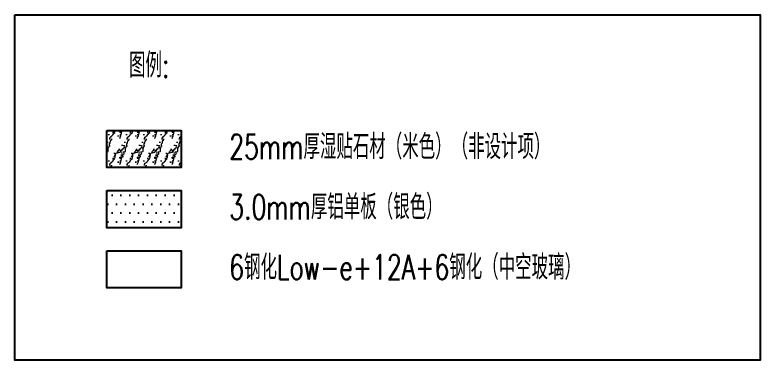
# Model space of a CAD drawing. Extents: x -202236 to 1002404, y -663931 to 1550022.
# Drawn here: x -112850 to -106429, y -341118 to -338141 of the extents above; entities that cross this region are included whole.
import ezdxf
from ezdxf.enums import TextEntityAlignment as Align

# ---------------------------------------------------------------- set-up
doc = ezdxf.new("R2010")
doc.units = 0
doc.layers.add('!ZN1-填充-8', color=8, linetype='Continuous')
doc.layers.add('!ZN1-文字-7', color=7, linetype='Continuous')
doc.layers.add('99立面图例外参$0$99立面图例外参$0$A-WALL-HATCH', color=8, linetype='Continuous', lineweight=13)
doc.styles.add('ZNTextStyle', font='ROMANS.shx', dxfattribs={"width": 0.7, "bigfont": 'CHINESE.shx'})
doc.styles.add('样式 1', font='romans.shx', dxfattribs={"width": 0.7, "bigfont": 'chinese.shx'})

# ---------------------------------------------------------------- blocks, each defined once
blk = doc.blocks.new('20250912161448')
at = {"layer": '!ZN1-填充-8'}
h = blk.add_hatch(dxfattribs=at)
h.set_pattern_fill('DOTS', color=141, scale=1219.047619, style=0)
h.set_pattern_definition([(0, (-180965.045, -34172.94), (38.095238, 76.190476), [0, -76.190476])])
h.paths.add_polyline_path([(791.6, 1461.8), (1431.6, 1461.8), (1431.6, 1141.8), (791.6, 1141.8)])
at = {"layer": '99立面图例外参$0$99立面图例外参$0$A-WALL-HATCH'}
h = blk.add_hatch(dxfattribs=at)
h.set_pattern_fill('大理石', color=256, scale=50)
h.set_pattern_definition([(41.987212, (140128.552, 337608.324), (299.9999956, 225.000005), [4.80487, -1004.216925]), (68.1985905, (140057.123, 337600.824), (150, 450.0000002), [17.30946, -1194.35262]), (60.945396, (140053.552, 337592.252), (149.99999, 225.0000064), [7.35402, -1536.99045]), (90, (140057.12, 337598.68), (150, -9e-15), [2.14286, -222.85713]), (71.56505, (140127.12, 337604.04), (3e-07, 225), [4.51754, -469.824105]), (171.469234, (140127.123, 337604.038), (-149.9999995, 1.4e-06), [7.22277, -1509.5583]), (79.215702, (140117.123, 337590.11), (150.0000007, 900.0000004), [15.269685, -1588.04715]), (62.1329961, (140004.2663, 337658.681), (599.99999271, 1125.0000044), [35.14728, -7345.78245]), (0, (140006.43, 337691.67), (0, 225), [0, -150]), (64.9831065, (140103.552, 337732.61), (300.00000076, 674.99999954), [23.647065, -2459.2947]), (81.4391104, (140161.409, 337643.681), (299.999999483, 2024.99998723), [33.58852, -7020.0009]), (82.8749836, (140078.552, 337664.038), (149.999991, 1125.00000113), [17.27627, -3610.7397]), (76.75948, (140063.552, 337616.895), (150.00000146, 674.99999948), [37.42339, -3892.0326]), (0, (140040.17, 337617), (0, 225), [0, -150]), (0, (140042.58, 337614.6), (0, 225), [0, -150]), (0, (140059.45, 337626.64), (0, 225), [0, -150]), (0, (140054.63, 337653.13), (0, 225), [0, -150]), (59.0362434, (140072.123, 337653.324), (149.99998805, 225.00000645), [12.4949, -2611.4334]), (0, (140078.54, 337663.62), (0, 225), [0, -150]), (0, (140059.45, 337655.54), (0, 225), [0, -150]), (0, (140066.68, 337670), (0, 225), [0, -150]), (0, (140059.45, 337648.32), (0, 225), [0, -150]), (50.194429, (140146.41, 337632.967), (150, 225), [5.57875, -1165.9587]), (90, (140146.41, 337626.54), (150, -9e-15), [6.42857, -218.57142]), (43.66778, (140138.552, 337619.038), (450.00000034, 449.9999991), [10.86208, -2270.1738]), (90, (140138.55, 337616.9), (150, -9e-15), [2.14286, -222.85713]), (39.805571, (140132.123, 337611.538), (299.9999928, 225.0000089), [8.368125, -1748.93805]), (0, (140110.06, 337626.64), (0, 225), [0, -150]), (0, (140146.74, 337633.44), (0, 225), [0, -150]), (0, (140146.74, 337633.44), (0, 225), [0, -150]), (29.3577535, (140149.98, 337637.252), (449.9999991, 225.0000013), [13.11254, -1363.704435]), (0, (140146.22, 337648.32), (0, 225), [0, -150]), (146.309932, (140103.552, 337732.61), (-300.0000018, 224.9999961), [15.45236, -1607.0457]), (8.1301023, (140087.123, 337702.609), (1499.99998944, 224.99999867), [15.15229, -3166.8282]), (47.8624052, (140053.552, 337698.324), (600.00000026, 674.99999937), [20.22829, -4227.71235]), (14.620874, (140020.695, 337689.752), (899.99999752, 225.00000939), [33.95676, -3531.5025]), (0, (140032.94, 337703.71), (0, 225), [0, -150]), (18.434949, (140080.695, 337681.18), (600, 224.9999993), [6.77631, -1416.248625]), (16.699244, (140087.123, 337683.324), (149.999997, 1.24e-05), [3.72868, -779.294295]), (101.093723, (140090.695, 337684.395), (-300.00000262, 1574.99998526), [18.56112, -3879.2748]), (0, (140071.5, 337694.08), (0, 225), [0, -150]), (0, (140087.04, 337703.03), (0, 225), [0, -150]), (0, (140066.68, 337677.22), (0, 225), [0, -150]), (0, (140047.4, 337725.4), (0, 225), [0, -150]), (0, (140040.17, 337715.76), (0, 225), [0, -150]), (44.1449026, (140078.552, 337729.395), (450.00000077, 449.99999998), [16.92194, -3536.6853]), (54.5829447, (140067.123, 337713.324), (150.00000042, 224.99999911), [19.72063, -4121.6106]), (0, (140078.75, 337729.54), (0, 225), [0, -150]), (0, (140057.04, 337718.16), (0, 225), [0, -150]), (0, (140078.75, 337729.54), (0, 225), [0, -150]), (0, (140067.15, 337712.97), (0, 225), [0, -150]), (75.068583, (140102.123, 337704.752), (150, 675.0000002), [5.54435, -1158.76875]), (90, (140103.55, 337710.11), (150, -9e-15), [22.5, -202.5]), (50.194429, (140129.98, 337804.395), (150, 225), [5.57875, -1165.9587]), (0, (140088.37, 337756.7), (0, 225), [0, -150]), (0, (140093.2, 337754.3), (0, 225), [0, -150]), (0, (140073.9, 337759.1), (0, 225), [0, -150]), (0, (140098.01, 337785.6), (0, 225), [0, -150]), (53.1301023, (140113.552, 337772.252), (150.0000002, 224.99999986), [10.71429, -2239.28565]), (90, (140113.55, 337754.04), (150, -9e-15), [18.21429, -206.78571]), (0, (140113.57, 337754.4), (0, 225), [0, -150]), (23.1985905, (140124.98, 337802.252), (450.0000003, 225), [5.43984, -1136.926125]), (66.037511, (140123.55, 337799.04), (150, 449.9999997), [3.51745, -735.14688]), (66.037511, (140122.123, 337795.824), (150, 449.9999997), [3.51745, -735.14688]), (81.8698976, (140119.981, 337780.824), (150.00000065, 1125.0000001), [15.15229, -3166.8282]), (90, (140133.55, 337808.68), (150, -9e-15), [5.35714, -219.642855]), (0, (140117.08, 337816.18), (0, 225), [0, -150])])
h.paths.add_polyline_path([(791.6, 1981), (1431.6, 1981), (1431.6, 1661), (791.6, 1661)])
at = {"ltscale": 1000}
blk.add_lwpolyline([(0, 2976.5), (6421.1, 2976.5), (6421.1, 0), (0, 0)], close=True, dxfattribs=at)
at = {"ltscale": 1.5}
for points in [[(791.6, 1981), (1431.6, 1981), (1431.6, 1661), (791.6, 1661)], [(791.6, 1461.8), (1431.6, 1461.8), (1431.6, 1141.8), (791.6, 1141.8)], [(791.6, 942.7), (1431.6, 942.7), (1431.6, 622.7), (791.6, 622.7)]]:
    blk.add_lwpolyline(points, close=True, dxfattribs=at)
at = {"layer": '!ZN1-文字-7', "ltscale": 1.5, "style": '样式 1', "width": 0.7}
blk.add_text('图例:', height=213.33, dxfattribs=at).set_placement((1331.1, 2372.5), align=Align.BOTTOM_RIGHT)
at = {"layer": '!ZN1-文字-7', "ltscale": 1.5, "style": 'ZNTextStyle', "width": 0.7}
for s, p in [('25mm厚湿贴石材（米色）（非设计项）', (1846.5, 1839.5)), ('3.0mm厚铝单板（银色）', (1846.5, 1320.3)), ('6钢化Low-e+12A+6钢化（中空玻璃）', (1846.5, 801.2))]:
    blk.add_text(s, height=213.333, dxfattribs=at).set_placement(p, align=Align.MIDDLE_LEFT)

msp = doc.modelspace()

# ---------------------------------------------------------------- block references
at = {"ltscale": 1000}
msp.add_blockref('20250912161448', (-112850.23, -341117.55), dxfattribs=at)

doc.saveas('drawing.dxf')
